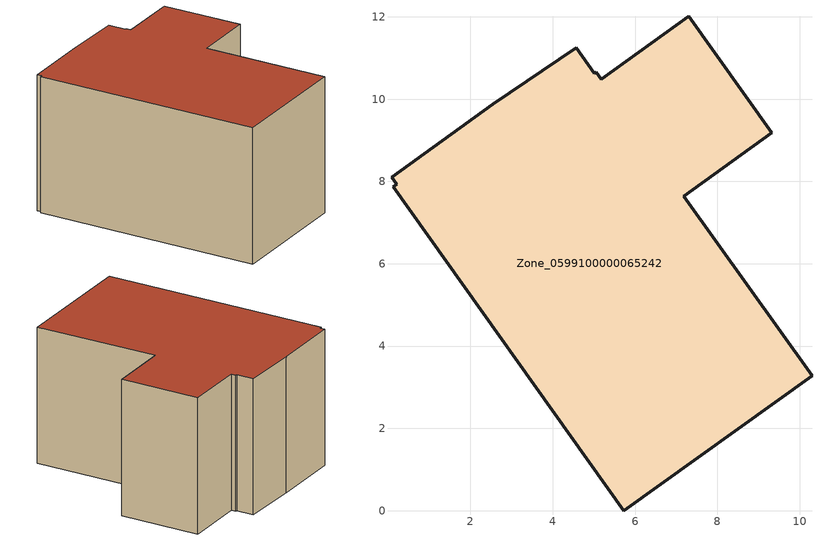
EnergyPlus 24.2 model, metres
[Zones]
Zone_0599100000065242
 floor ground (C_G): 9.32,9.18 7.18,7.64 10.3,3.27 5.72,0 0.12,7.87 0.21,7.93 0.08,8.1 2.54,9.87 4.57,11.25 5.01,10.63 5.06,10.66 5.18,10.48 7.31,12.01 z0
 wall outside (C_F): 7.18,7.64 9.32,9.18 7.31,12.01 5.18,10.48 5.06,10.66 5.01,10.63 4.57,11.25 2.54,9.87 0.08,8.1 0.21,7.93 0.12,7.87 5.72,0 10.3,3.27 7.18,7.64 z0:5.87
 roof outside (C_R): 0.12,7.87 5.72,0 10.3,3.27 7.18,7.64 9.32,9.18 7.31,12.01 5.18,10.48 5.06,10.66 5.01,10.63 4.57,11.25 2.54,9.87 0.08,8.1 0.21,7.93 z5.87
[BUILDING]
Pand.0599100000065242: North Axis=0; Terrain=City; Loads Convergence Tolerance Value=0.04; Temperature Convergence Tolerance Value=0.4; Solar Distribution=FullExterior; Maximum Number of Warmup Days=25; Minimum Number of Warmup Days=1
[Site:Location]
Rotterdam.The.Hague.AP_ZH_NLD Design_Conditions: Latitude=51.96; Longitude=4.45; Time Zone=1; Elevation=-4.5
[SITE:GROUNDTEMPERATURE:BUILDINGSURFACE]
18, 18, 18, 18, 18, 18, 18, 18, 18, 18, 18, 18
[MATERIAL] Thermal Absorptance=0.9; Solar Absorptance=0.7; Visible Absorptance=0.7
Name | Roughness | Thickness | Conductivity | Density | Specific Heat
G.TC.1975-1991 | MediumSmooth | 0.15 | 0.288461 | 540 | 1210
F.TC.1975-1991 | Rough | 0.3 | 0.230769 | 1920 | 840
R.TC.1975-1991 | MediumRough | 0.2 | 0.153846 | 1500 | 1000
[CONSTRUCTION]
C_G: G.TC.1975-1991
C_F: F.TC.1975-1991
C_R: R.TC.1975-1991
[ZONE]
Zone_0599100000065242: Type=1; Multiplier=1; Ceiling Height=Autocalculate; Volume=Autocalculate; Floor Area=autocalculate; Part of Total Floor Area=Yes
[ZONEINFILTRATION:DESIGNFLOWRATE]
Infil_Zone_0599100000065242: Zone or ZoneList or Space or SpaceList=Zone_0599100000065242; Schedule=AlwaysOn; Design Flow Rate Calculation Method=Flow/Area; Flow Rate per Floor Area=0.003; Constant Term Coefficient=1; Temperature Term Coefficient=0; Velocity Term Coefficient=0; Velocity Squared Term Coefficient=0
[HVACTEMPLATE:ZONE:IDEALLOADSAIRSYSTEM]
Zone_0599100000065242: Maximum Heating Supply Air Temperature=50; Minimum Cooling Supply Air Temperature=13; Maximum Heating Supply Air Humidity Ratio=0.0156; Minimum Cooling Supply Air Humidity Ratio=0.0077; Heating Limit=NoLimit; Cooling Limit=NoLimit; Dehumidification Control Type=ConstantSensibleHeatRatio; Cooling Sensible Heat Ratio=0.7; Dehumidification Setpoint=60; Humidification Control Type=None; Humidification Setpoint=30; Outdoor Air Method=None; Outdoor Air Flow Rate per Person=0.00944; Outdoor Air Flow Rate per Zone Floor Area=0; Outdoor Air Flow Rate per Zone=0; Demand Controlled Ventilation Type=None; Outdoor Air Economizer Type=NoEconomizer; Heat Recovery Type=None; Sensible Heat Recovery Effectiveness=0.7; Latent Heat Recovery Effectiveness=0.65
[ZONECONTROL:THERMOSTAT]
ThermostatControl_Zone_0599100000065242: Zone or ZoneList=Zone_0599100000065242; Control Type Schedule=DualSetpointControlType; Control 1=Thermostat_Zone_0599100000065242; Temperature Difference Between Cutout And Setpoint=0
[THERMOSTATSETPOINT:DUALSETPOINT]
Thermostat_Zone_0599100000065242: Heating Setpoint Temperature Schedule=HeatingSetpoint_Zone_0599100000065242; Cooling Setpoint Temperature Schedule=CoolingSetpoint_Zone_0599100000065242
[SCHEDULE:COMPACT]
HeatingSetpoint_Zone_0599100000065242: Through: 12/31, For: AllDays, Until: 24:00, 21
CoolingSetpoint_Zone_0599100000065242: Through: 12/31, For: AllDays, Until: 24:00, 24
DualSetpointControlType: Through: 12/31, For: AllDays, Until: 24:00, 4
AlwaysOn: Through: 12/31, For: AllDays, Until: 24:00, 1
